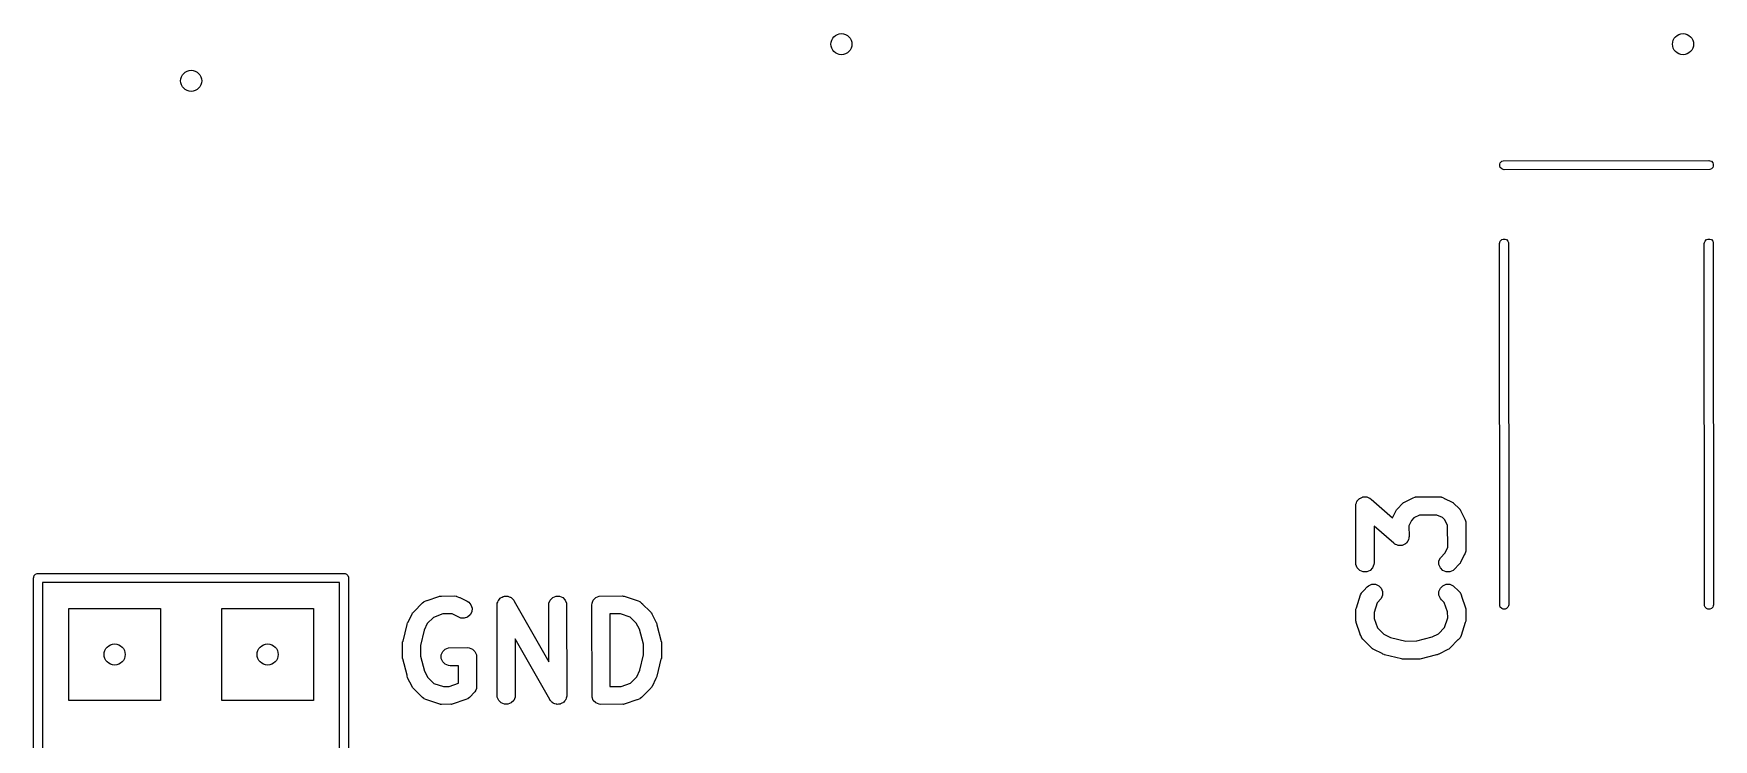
# Model space of a CAD drawing. Extents: x 0.09 to 2.37, y 0.17 to 1.43.
# Drawn here: x 0.097 to 1.195, y 0.97 to 1.431 of the extents above; entities that cross this region are included whole.
import ezdxf

# ---------------------------------------------------------------- set-up
doc = ezdxf.new("R2010")
doc.units = 0
doc.header["$MEASUREMENT"] = 0
doc.layers.add('BLACK', color=7, linetype='CONTINUOUS')

msp = doc.modelspace()

# ---------------------------------------------------------------- linework, layer by layer
at = {"layer": 'BLACK', "linetype": 'CONTINUOUS'}
for p, q in [((1.0552, 1.3455), (1.0556, 1.3465)), ((1.0552, 1.3443), (1.0552, 1.3455)), ((1.0556, 1.3433), (1.0552, 1.3443)), ((1.0556, 1.3465), (1.0565, 1.3474)), ((1.0565, 1.3424), (1.0556, 1.3433)), ((1.0565, 1.3474), (1.0575, 1.3478)), ((1.0575, 1.342), (1.0565, 1.3424)), ((1.0575, 1.3478), (1.1919, 1.3479)), ((1.0581, 1.3419), (1.0575, 1.342)), ((1.1925, 1.342), (1.0581, 1.3419)), ((1.1919, 1.3479), (1.1925, 1.3478)), ((1.1925, 1.3478), (1.1935, 1.3474)), ((1.1935, 1.3424), (1.1925, 1.342)), ((1.1935, 1.3474), (1.1944, 1.3465)), ((1.1944, 1.3433), (1.1935, 1.3424)), ((1.1944, 1.3465), (1.1948, 1.3455)), ((1.1948, 1.3443), (1.1944, 1.3433)), ((1.1948, 1.3455), (1.1948, 1.3443)), ((1.0556, 1.2953), (1.0565, 1.2962)), ((1.0565, 1.2962), (1.0575, 1.2966)), ((1.0575, 1.2966), (1.0587, 1.2966)), ((1.0587, 1.2966), (1.0597, 1.2962)), ((1.0597, 1.2962), (1.0606, 1.2953)), ((1.1894, 1.2953), (1.1903, 1.2962)), ((1.1903, 1.2962), (1.1913, 1.2966)), ((1.1913, 1.2966), (1.1925, 1.2966)), ((1.1925, 1.2966), (1.1935, 1.2962)), ((1.1935, 1.2962), (1.1944, 1.2953)), ((1.0551, 1.2937), (1.0552, 1.2943)), ((1.0552, 1.0569), (1.0551, 1.2937)), ((1.0552, 1.2943), (1.0556, 1.2953)), ((1.0606, 1.2953), (1.061, 1.2943)), ((1.061, 1.2943), (1.0611, 1.0575)), ((1.1889, 1.2937), (1.189, 1.2943)), ((1.189, 1.0569), (1.1889, 1.2937)), ((1.189, 1.2943), (1.1894, 1.2953)), ((1.1944, 1.2953), (1.1948, 1.2943)), ((1.1948, 1.2943), (1.1949, 1.0575)), ((0.9611, 1.1221), (0.9612, 1.1228)), ((0.9612, 1.0838), (0.9611, 1.1221)), ((0.9612, 1.1233), (0.9616, 1.1242)), ((0.9612, 1.123), (0.9612, 1.1233)), ((0.9612, 1.1229), (0.9612, 1.123)), ((0.9612, 1.1228), (0.9612, 1.1229)), ((0.9616, 1.1242), (0.9619, 1.1251)), ((0.9619, 1.1251), (0.9621, 1.1253)), ((0.9621, 1.1255), (0.9628, 1.1262)), ((0.9621, 1.1253), (0.9621, 1.1255)), ((0.9628, 1.1262), (0.9635, 1.1269)), ((0.9635, 1.1269), (0.9637, 1.127)), ((0.9637, 1.127), (0.9638, 1.1271)), ((0.9638, 1.1271), (0.9647, 1.1275)), ((0.9647, 1.1275), (0.9656, 1.1279)), ((0.9656, 1.1279), (0.9658, 1.128)), ((0.9658, 1.128), (0.966, 1.128)), ((0.966, 1.128), (0.9669, 1.128)), ((0.9669, 1.128), (0.9679, 1.1281)), ((0.9679, 1.1281), (0.9681, 1.128)), ((0.9681, 1.128), (0.9683, 1.128)), ((0.9683, 1.128), (0.9692, 1.1277)), ((0.9692, 1.1277), (0.9701, 1.1273)), ((0.9701, 1.1273), (0.9703, 1.1272)), ((0.9703, 1.1272), (0.9705, 1.1271)), ((0.9705, 1.1271), (0.9711, 1.1265)), ((0.9711, 1.1265), (0.9852, 1.1143)), ((0.9878, 1.1196), (0.9879, 1.1198)), ((0.9879, 1.1198), (0.988, 1.1199)), ((0.988, 1.1199), (0.9881, 1.1201)), ((0.9881, 1.1201), (0.9886, 1.1205)), ((0.9886, 1.1205), (0.9915, 1.1235)), ((0.9915, 1.1235), (0.9919, 1.1239)), ((0.9919, 1.1239), (0.992, 1.124)), ((0.992, 1.124), (0.9921, 1.1241)), ((0.9921, 1.1241), (0.9924, 1.1243)), ((0.9924, 1.1243), (0.993, 1.1245)), ((0.993, 1.1245), (0.9987, 1.1275)), ((0.9987, 1.1275), (0.9998, 1.1279)), ((0.9998, 1.1279), (1, 1.1279)), ((1, 1.1279), (1.0002, 1.128)), ((1.0002, 1.128), (1.0013, 1.128)), ((1.0013, 1.128), (1.0022, 1.1281)), ((1.0022, 1.1281), (1.0023, 1.128)), ((1.0023, 1.128), (1.0157, 1.1281)), ((1.0157, 1.1281), (1.0169, 1.128)), ((1.0169, 1.128), (1.0171, 1.1279)), ((1.0171, 1.1279), (1.0173, 1.1279)), ((1.0173, 1.1279), (1.0184, 1.1274)), ((1.0184, 1.1274), (1.019, 1.1271)), ((1.019, 1.1271), (1.0191, 1.127)), ((1.0191, 1.127), (1.0241, 1.1247)), ((1.0241, 1.1247), (1.0246, 1.1243)), ((1.0246, 1.1243), (1.0248, 1.1243)), ((1.0248, 1.1243), (1.0248, 1.1242)), ((1.0248, 1.1242), (1.0251, 1.124)), ((1.0251, 1.124), (1.0255, 1.1235)), ((1.0255, 1.1235), (1.0285, 1.1207)), ((1.0285, 1.1207), (1.0289, 1.1202)), ((1.0289, 1.1202), (1.029, 1.1201)), ((1.029, 1.1201), (1.0291, 1.12)), ((1.0291, 1.12), (1.0293, 1.1198)), ((1.0293, 1.1198), (1.0295, 1.1191)), ((0.986, 1.0978), (0.9731, 1.109)), ((0.9731, 1.109), (0.9731, 1.085)), ((0.9852, 1.1143), (0.9875, 1.1191)), ((0.9875, 1.1191), (0.9878, 1.1196)), ((0.9976, 1.1127), (0.9959, 1.1092)), ((0.9959, 1.1092), (0.996, 1.1021)), ((0.9991, 1.1143), (0.9976, 1.1127)), ((1.0027, 1.1162), (0.9991, 1.1143)), ((1.0141, 1.1162), (1.0027, 1.1162)), ((1.0177, 1.1145), (1.0141, 1.1162)), ((1.0193, 1.113), (1.0177, 1.1145)), ((1.0211, 1.1094), (1.0193, 1.113)), ((1.0212, 1.0951), (1.0211, 1.1094)), ((1.0295, 1.1191), (1.0325, 1.1134)), ((1.0325, 1.1134), (1.0329, 1.1123)), ((1.0329, 1.1123), (1.0329, 1.1121)), ((1.0329, 1.1121), (1.033, 1.1119)), ((1.033, 1.1119), (1.033, 1.1108)), ((1.033, 1.1108), (1.0331, 1.11)), ((1.0331, 1.11), (1.033, 1.1098)), ((1.033, 1.1098), (1.0331, 1.0936)), ((0.9943, 1.0981), (0.9936, 1.0974)), ((0.995, 1.0988), (0.9943, 1.0981)), ((0.9951, 1.099), (0.995, 1.0988)), ((0.9952, 1.0991), (0.9951, 1.099)), ((0.9955, 1.1001), (0.9952, 1.0991)), ((0.9959, 1.101), (0.9955, 1.1001)), ((0.996, 1.1021), (0.9959, 1.1015)), ((0.9959, 1.1015), (0.9959, 1.1014)), ((0.9959, 1.1014), (0.9959, 1.1013)), ((0.9959, 1.1013), (0.9959, 1.101)), ((0.9867, 1.0972), (0.986, 1.0978)), ((0.9868, 1.0971), (0.9867, 1.0972)), ((0.987, 1.0969), (0.9868, 1.0971)), ((0.9879, 1.0966), (0.987, 1.0969)), ((0.9888, 1.0963), (0.9879, 1.0966)), ((0.989, 1.0963), (0.9888, 1.0963)), ((0.9892, 1.0962), (0.989, 1.0963)), ((0.9902, 1.0963), (0.9892, 1.0962)), ((0.9912, 1.0963), (0.9902, 1.0963)), ((0.9913, 1.0963), (0.9912, 1.0963)), ((0.9915, 1.0963), (0.9913, 1.0963)), ((0.9924, 1.0968), (0.9915, 1.0963)), ((0.9933, 1.0972), (0.9924, 1.0968)), ((0.9935, 1.0973), (0.9933, 1.0972)), ((0.9936, 1.0974), (0.9935, 1.0973)), ((1.0155, 1.0862), (1.0164, 1.0883)), ((1.0164, 1.0883), (1.0195, 1.0915)), ((1.0195, 1.0915), (1.0212, 1.0951)), ((1.032, 1.0902), (1.0296, 1.0852)), ((1.0321, 1.0902), (1.032, 1.0902)), ((1.0324, 1.0909), (1.0321, 1.0902)), ((1.0329, 1.092), (1.0324, 1.0909)), ((1.033, 1.0924), (1.0329, 1.0922)), ((1.0329, 1.0922), (1.0329, 1.092)), ((1.0331, 1.0936), (1.033, 1.0924)), ((0.0971, 1.0756), (0.0975, 1.0766)), ((0.0975, 1.0766), (0.0984, 1.0775)), ((0.0984, 1.0775), (0.0994, 1.0779)), ((0.0994, 1.0779), (0.3, 1.078)), ((0.3, 1.078), (0.3006, 1.0779)), ((0.3006, 1.0779), (0.3016, 1.0775)), ((0.3016, 1.0775), (0.3025, 1.0766)), ((0.3025, 1.0766), (0.3029, 1.0756)), ((0.9621, 1.0817), (0.9612, 1.0838)), ((0.9638, 1.08), (0.9621, 1.0817)), ((0.966, 1.0791), (0.9638, 1.08)), ((0.9683, 1.0791), (0.966, 1.0791)), ((0.9705, 1.08), (0.9683, 1.0791)), ((0.9721, 1.0817), (0.9705, 1.08)), ((0.973, 1.0838), (0.9721, 1.0817)), ((0.9731, 1.085), (0.973, 1.0838)), ((1.0155, 1.0838), (1.0155, 1.0862)), ((1.0164, 1.0817), (1.0155, 1.0838)), ((1.0181, 1.08), (1.0164, 1.0817)), ((1.0202, 1.0791), (1.0181, 1.08)), ((1.0226, 1.0791), (1.0202, 1.0791)), ((1.0248, 1.08), (1.0226, 1.0791)), ((1.0257, 1.0808), (1.0248, 1.08)), ((1.0285, 1.0838), (1.0257, 1.0808)), ((1.029, 1.0842), (1.0285, 1.0838)), ((1.0292, 1.0844), (1.029, 1.0842)), ((1.0293, 1.0845), (1.0292, 1.0844)), ((1.0296, 1.0852), (1.0293, 1.0847)), ((1.0293, 1.0847), (1.0293, 1.0845)), ((0.097, 1.075), (0.0971, 1.0756)), ((0.0971, 0.6744), (0.097, 1.075)), ((0.297, 1.0721), (0.1029, 1.072)), ((0.1029, 1.072), (0.103, 0.6779)), ((0.2971, 0.678), (0.297, 1.0721)), ((0.3029, 1.0756), (0.303, 0.675)), ((0.9643, 1.064), (0.9648, 1.0651)), ((0.9648, 1.0651), (0.9649, 1.0653)), ((0.9649, 1.0653), (0.965, 1.0655)), ((0.965, 1.0655), (0.966, 1.0665)), ((0.966, 1.0665), (0.9663, 1.0669)), ((0.9663, 1.0669), (0.9664, 1.0669)), ((0.9664, 1.0669), (0.9686, 1.0692)), ((0.9686, 1.0692), (0.9695, 1.07)), ((0.9695, 1.07), (0.9717, 1.0709)), ((0.9717, 1.0709), (0.974, 1.0709)), ((0.974, 1.0709), (0.9762, 1.07)), ((0.9762, 1.07), (0.9778, 1.0683)), ((0.9778, 1.0683), (0.9787, 1.0662)), ((0.9787, 1.0662), (0.9787, 1.0638)), ((1.0155, 1.0662), (1.0164, 1.0683)), ((1.0155, 1.0638), (1.0155, 1.0662)), ((1.0164, 1.0683), (1.0181, 1.07)), ((1.0181, 1.07), (1.0202, 1.0709)), ((1.0202, 1.0709), (1.0226, 1.0709)), ((1.0226, 1.0709), (1.0248, 1.07)), ((1.0248, 1.07), (1.0285, 1.0664)), ((1.0285, 1.0664), (1.0293, 1.0655)), ((1.0293, 1.0655), (1.0293, 1.0653)), ((1.0293, 1.0653), (1.0295, 1.0651)), ((1.0295, 1.0651), (1.0299, 1.064)), ((0.12, 0.995), (0.12, 1.055)), ((0.12, 1.055), (0.18, 1.055)), ((0.18, 1.055), (0.18, 0.995)), ((0.22, 0.995), (0.22, 1.055)), ((0.22, 1.055), (0.28, 1.055)), ((0.28, 1.055), (0.28, 0.995)), ((0.3455, 1.053), (0.3511, 1.0587)), ((0.3511, 1.0587), (0.352, 1.0594)), ((0.352, 1.0594), (0.3522, 1.0595)), ((0.3522, 1.0595), (0.3523, 1.0597)), ((0.3523, 1.0597), (0.3534, 1.06)), ((0.3534, 1.06), (0.3541, 1.0603)), ((0.3541, 1.0603), (0.3543, 1.0603)), ((0.3543, 1.0603), (0.3618, 1.063)), ((0.3618, 1.063), (0.3624, 1.0631)), ((0.3624, 1.0631), (0.3626, 1.0631)), ((0.3626, 1.0631), (0.3627, 1.0631)), ((0.3627, 1.0631), (0.363, 1.0632)), ((0.363, 1.0632), (0.3637, 1.0632)), ((0.3637, 1.0632), (0.3721, 1.0633)), ((0.3721, 1.0633), (0.3733, 1.0631)), ((0.3733, 1.0631), (0.3735, 1.0631)), ((0.3735, 1.0631), (0.3737, 1.063)), ((0.3737, 1.063), (0.3748, 1.0625)), ((0.3748, 1.0625), (0.3754, 1.0623)), ((0.3754, 1.0623), (0.3755, 1.0622)), ((0.3755, 1.0622), (0.3804, 1.0598)), ((0.3804, 1.0598), (0.3814, 1.0592)), ((0.3814, 1.0592), (0.3829, 1.0575)), ((0.3829, 1.0575), (0.3836, 1.0553)), ((0.3836, 1.0553), (0.3835, 1.053)), ((0.4, 1.0579), (0.4001, 1.0585)), ((0.4, 1.0578), (0.4, 1.0579)), ((0.4, 1.0576), (0.4, 1.0578)), ((0.4, 1.0573), (0.4, 1.0576)), ((0.4001, 0.9971), (0.4, 1.0573)), ((0.4001, 1.0585), (0.4004, 1.0592)), ((0.4004, 1.0592), (0.4006, 1.06)), ((0.4006, 1.06), (0.4008, 1.0603)), ((0.4008, 1.0603), (0.401, 1.0606)), ((0.401, 1.0606), (0.4015, 1.0612)), ((0.4015, 1.0612), (0.402, 1.0618)), ((0.402, 1.0618), (0.4023, 1.062)), ((0.4023, 1.062), (0.4026, 1.0623)), ((0.4026, 1.0623), (0.4033, 1.0626)), ((0.4033, 1.0626), (0.404, 1.0629)), ((0.404, 1.0629), (0.4044, 1.063)), ((0.4044, 1.063), (0.4047, 1.0631)), ((0.4047, 1.0631), (0.4055, 1.0631)), ((0.4055, 1.0631), (0.4063, 1.0632)), ((0.4063, 1.0632), (0.4067, 1.0631)), ((0.4067, 1.0631), (0.407, 1.0631)), ((0.407, 1.0631), (0.4078, 1.0628)), ((0.4078, 1.0628), (0.4085, 1.0626)), ((0.4085, 1.0626), (0.4088, 1.0624)), ((0.4088, 1.0624), (0.4092, 1.0623)), ((0.4092, 1.0623), (0.4097, 1.0617)), ((0.4097, 1.0617), (0.4103, 1.0612)), ((0.4103, 1.0612), (0.4105, 1.0609)), ((0.4105, 1.0609), (0.4108, 1.0606)), ((0.4108, 1.0606), (0.4111, 1.0599)), ((0.4111, 1.0599), (0.4338, 1.0203)), ((0.4337, 1.0573), (0.4338, 1.0585)), ((0.4338, 1.0203), (0.4337, 1.0573)), ((0.4338, 1.0585), (0.4347, 1.0606)), ((0.4347, 1.0606), (0.4364, 1.0623)), ((0.4364, 1.0623), (0.4385, 1.0631)), ((0.4385, 1.0631), (0.4408, 1.0631)), ((0.4408, 1.0631), (0.4429, 1.0623)), ((0.4429, 1.0623), (0.4445, 1.0606)), ((0.4445, 1.0606), (0.4454, 1.0585)), ((0.4454, 1.0585), (0.4455, 0.9983)), ((0.4618, 1.0573), (0.462, 1.0585)), ((0.462, 0.9971), (0.4618, 1.0573)), ((0.462, 1.0585), (0.4628, 1.0606)), ((0.4628, 1.0606), (0.4645, 1.0623)), ((0.4645, 1.0623), (0.4666, 1.0631)), ((0.4666, 1.0631), (0.4818, 1.0633)), ((0.4818, 1.0633), (0.4824, 1.0632)), ((0.4824, 1.0632), (0.4826, 1.0632)), ((0.4826, 1.0632), (0.4827, 1.0632)), ((0.4827, 1.0632), (0.483, 1.0631)), ((0.483, 1.0631), (0.4837, 1.0629)), ((0.4837, 1.0629), (0.4921, 1.0601)), ((0.4921, 1.0601), (0.4932, 1.0597)), ((0.4932, 1.0597), (0.4933, 1.0595)), ((0.4933, 1.0595), (0.4935, 1.0594)), ((0.4935, 1.0594), (0.4944, 1.0586)), ((0.4944, 1.0586), (0.4949, 1.0582)), ((0.4949, 1.0582), (0.495, 1.058)), ((0.495, 1.058), (0.5001, 1.0531)), ((0.9611, 1.0536), (0.9612, 1.0542)), ((0.9612, 1.0547), (0.9615, 1.0555)), ((0.9612, 1.0544), (0.9612, 1.0547)), ((0.9612, 1.0543), (0.9612, 1.0544)), ((0.9612, 1.0542), (0.9612, 1.0543)), ((0.9615, 1.0555), (0.9643, 1.064)), ((0.9751, 1.0588), (0.9731, 1.0524)), ((0.9778, 1.0617), (0.9751, 1.0588)), ((0.9787, 1.0638), (0.9778, 1.0617)), ((1.0164, 1.0617), (1.0155, 1.0638)), ((1.0172, 1.0608), (1.0164, 1.0617)), ((1.019, 1.059), (1.0172, 1.0608)), ((1.0211, 1.0528), (1.019, 1.059)), ((1.0299, 1.064), (1.0302, 1.0633)), ((1.0302, 1.0633), (1.0302, 1.0632)), ((1.0302, 1.0632), (1.0328, 1.0555)), ((1.0328, 1.0555), (1.033, 1.0549)), ((1.033, 1.0549), (1.033, 1.0547)), ((1.033, 1.0547), (1.033, 1.0546)), ((1.033, 1.0546), (1.0331, 1.0543)), ((1.0331, 1.0543), (1.033, 1.0536)), ((1.0556, 1.0559), (1.0552, 1.0569)), ((1.0565, 1.055), (1.0556, 1.0559)), ((1.0575, 1.0546), (1.0565, 1.055)), ((1.0587, 1.0546), (1.0575, 1.0546)), ((1.0597, 1.055), (1.0587, 1.0546)), ((1.0606, 1.0559), (1.0597, 1.055)), ((1.061, 1.0569), (1.0606, 1.0559)), ((1.0611, 1.0575), (1.061, 1.0569)), ((1.1894, 1.0559), (1.189, 1.0569)), ((1.1903, 1.055), (1.1894, 1.0559)), ((1.1913, 1.0546), (1.1903, 1.055)), ((1.1925, 1.0546), (1.1913, 1.0546)), ((1.1935, 1.055), (1.1925, 1.0546)), ((1.1944, 1.0559), (1.1935, 1.055)), ((1.1948, 1.0569), (1.1944, 1.0559)), ((1.1949, 1.0575), (1.1948, 1.0569)), ((0.3385, 1.0338), (0.3411, 1.0447)), ((0.3411, 1.0448), (0.3412, 1.0449)), ((0.3411, 1.0447), (0.3411, 1.0448)), ((0.3411, 1.0448), (0.3411, 1.0448)), ((0.3412, 1.0449), (0.3415, 1.0458)), ((0.3415, 1.0458), (0.3418, 1.0462)), ((0.3418, 1.0462), (0.3444, 1.0516)), ((0.3444, 1.0516), (0.3447, 1.052)), ((0.3447, 1.0522), (0.3448, 1.0523)), ((0.3447, 1.052), (0.3447, 1.0522)), ((0.3448, 1.0523), (0.345, 1.0525)), ((0.345, 1.0525), (0.3455, 1.053)), ((0.3543, 1.0453), (0.3522, 1.0409)), ((0.3583, 1.0493), (0.3543, 1.0453)), ((0.3644, 1.0515), (0.3583, 1.0493)), ((0.3706, 1.0515), (0.3644, 1.0515)), ((0.3762, 1.0488), (0.3706, 1.0515)), ((0.3785, 1.0487), (0.3762, 1.0488)), ((0.3807, 1.0494), (0.3785, 1.0487)), ((0.3824, 1.0509), (0.3807, 1.0494)), ((0.3835, 1.053), (0.3824, 1.0509)), ((0.4736, 1.0515), (0.4736, 1.0041)), ((0.4806, 1.0515), (0.4736, 1.0515)), ((0.487, 1.0495), (0.4806, 1.0515)), ((0.4909, 1.0456), (0.487, 1.0495)), ((0.493, 1.0416), (0.4909, 1.0456)), ((0.5001, 1.0531), (0.5004, 1.0526)), ((0.5004, 1.0526), (0.5005, 1.0525)), ((0.5005, 1.0525), (0.5006, 1.0524)), ((0.5006, 1.0524), (0.5008, 1.0522)), ((0.5008, 1.0522), (0.5011, 1.0515)), ((0.5011, 1.0515), (0.504, 1.0459)), ((0.504, 1.0459), (0.504, 1.0458)), ((0.504, 1.0458), (0.504, 1.0458)), ((0.504, 1.0458), (0.5041, 1.0457)), ((0.5041, 1.0457), (0.5044, 1.0448)), ((0.5044, 1.0448), (0.5044, 1.0443)), ((0.5044, 1.0443), (0.5072, 1.0335)), ((0.9612, 1.0478), (0.9611, 1.0536)), ((0.9612, 1.0471), (0.9612, 1.0478)), ((0.9612, 1.0468), (0.9612, 1.0471)), ((0.9612, 1.0467), (0.9612, 1.0468)), ((0.9613, 1.0465), (0.9612, 1.0467)), ((0.9614, 1.046), (0.9613, 1.0465)), ((0.9641, 1.0383), (0.9614, 1.046)), ((0.9731, 1.0524), (0.9731, 1.0486)), ((0.9731, 1.0486), (0.9753, 1.0424)), ((1.0192, 1.0426), (1.0212, 1.049)), ((1.0212, 1.049), (1.0211, 1.0528)), ((1.0327, 1.046), (1.03, 1.0374)), ((1.033, 1.0467), (1.0327, 1.046)), ((1.033, 1.0536), (1.0331, 1.0479)), ((1.0331, 1.0471), (1.033, 1.047)), ((1.033, 1.047), (1.033, 1.0467)), ((1.0331, 1.0479), (1.0331, 1.0473)), ((1.0331, 1.0473), (1.0331, 1.0471)), ((0.3381, 1.0323), (0.3382, 1.0325)), ((0.3381, 1.0322), (0.3381, 1.0323)), ((0.3381, 1.032), (0.3381, 1.0322)), ((0.3382, 1.0239), (0.3381, 1.032)), ((0.3382, 1.0332), (0.3385, 1.0338)), ((0.3382, 1.0325), (0.3382, 1.0332)), ((0.3522, 1.0409), (0.3498, 1.031)), ((0.4344, 0.9957), (0.4117, 1.0353)), ((0.4117, 1.0353), (0.4118, 0.9983)), ((0.4956, 1.0317), (0.493, 1.0416)), ((0.5072, 1.0335), (0.5073, 1.0333)), ((0.5073, 1.0333), (0.5073, 1.0332)), ((0.5073, 1.0332), (0.5073, 1.033)), ((0.5073, 1.033), (0.5074, 1.0323)), ((0.5074, 1.0323), (0.5073, 1.0317)), ((0.9641, 1.0381), (0.9641, 1.0383)), ((0.9644, 1.0374), (0.9641, 1.0381)), ((0.9648, 1.0363), (0.9644, 1.0374)), ((0.9649, 1.0362), (0.9648, 1.0363)), ((0.965, 1.036), (0.9649, 1.0362)), ((0.9657, 1.035), (0.965, 1.036)), ((0.9715, 1.0294), (0.9657, 1.035)), ((0.9753, 1.0424), (0.9794, 1.0383)), ((0.9794, 1.0383), (0.9839, 1.0362)), ((0.9839, 1.0362), (0.9939, 1.0338)), ((0.9939, 1.0338), (1.0011, 1.0339)), ((1.0011, 1.0339), (1.0111, 1.0365)), ((1.0111, 1.0365), (1.0152, 1.0386)), ((1.0152, 1.0386), (1.0192, 1.0426)), ((1.0278, 1.0345), (1.0228, 1.0293)), ((1.028, 1.0345), (1.0278, 1.0345)), ((1.0285, 1.0351), (1.028, 1.0345)), ((1.0293, 1.036), (1.0285, 1.0351)), ((1.0295, 1.0363), (1.0293, 1.0362)), ((1.0293, 1.0362), (1.0293, 1.036)), ((1.03, 1.0374), (1.0295, 1.0363)), ((0.3381, 1.0233), (0.3382, 1.0239)), ((0.3382, 1.0226), (0.3381, 1.0233)), ((0.3382, 1.0225), (0.3382, 1.0226)), ((0.3383, 1.0224), (0.3382, 1.0225)), ((0.3383, 1.0222), (0.3383, 1.0224)), ((0.3411, 1.0114), (0.3383, 1.0222)), ((0.3498, 1.031), (0.3499, 1.024)), ((0.3499, 1.024), (0.3525, 1.0141)), ((0.3635, 1.0248), (0.3644, 1.0269)), ((0.3635, 1.0225), (0.3635, 1.0248)), ((0.3644, 1.0203), (0.3635, 1.0225)), ((0.3644, 1.0269), (0.366, 1.0285)), ((0.366, 1.0285), (0.3682, 1.0294)), ((0.3682, 1.0294), (0.3806, 1.0295)), ((0.3806, 1.0295), (0.3817, 1.0294)), ((0.3817, 1.0294), (0.3839, 1.0285)), ((0.3839, 1.0285), (0.3855, 1.0269)), ((0.3855, 1.0269), (0.3864, 1.0248)), ((0.3864, 1.0248), (0.3865, 1.0039)), ((0.4933, 1.0148), (0.4957, 1.0247)), ((0.4957, 1.0247), (0.4956, 1.0317)), ((0.507, 1.0219), (0.5044, 1.0109)), ((0.5073, 1.0225), (0.507, 1.0219)), ((0.5073, 1.0317), (0.5074, 1.0236)), ((0.5074, 1.0232), (0.5073, 1.0225)), ((0.5074, 1.0236), (0.5074, 1.0234)), ((0.5074, 1.0234), (0.5074, 1.0233)), ((0.5074, 1.0233), (0.5074, 1.0232)), ((0.972, 1.0288), (0.9715, 1.0294)), ((0.9723, 1.0287), (0.972, 1.0288)), ((0.9724, 1.0286), (0.9723, 1.0287)), ((0.9725, 1.0285), (0.9724, 1.0286)), ((0.973, 1.0282), (0.9725, 1.0285)), ((0.9784, 1.0256), (0.973, 1.0282)), ((0.9789, 1.0253), (0.9784, 1.0256)), ((0.9797, 1.025), (0.9789, 1.0253)), ((0.9798, 1.0249), (0.9797, 1.025)), ((0.9799, 1.0249), (0.9798, 1.0249)), ((0.98, 1.0249), (0.9799, 1.0249)), ((0.9911, 1.0222), (0.98, 1.0249)), ((0.9917, 1.022), (0.9911, 1.0222)), ((0.9924, 1.0219), (0.9917, 1.022)), ((0.9926, 1.0219), (0.9924, 1.0219)), ((0.9928, 1.0219), (0.9926, 1.0219)), ((0.9926, 1.0219), (0.9926, 1.0219)), ((1.0011, 1.022), (0.9928, 1.0219)), ((1.0017, 1.0219), (1.0011, 1.022)), ((1.0024, 1.022), (1.0017, 1.0219)), ((1.0026, 1.022), (1.0024, 1.022)), ((1.0027, 1.022), (1.0026, 1.022)), ((1.0029, 1.022), (1.0027, 1.022)), ((1.0139, 1.0249), (1.0029, 1.022)), ((1.0144, 1.0249), (1.0139, 1.0249)), ((1.0153, 1.0253), (1.0144, 1.0249)), ((1.0154, 1.0253), (1.0153, 1.0253)), ((1.0155, 1.0253), (1.0154, 1.0253)), ((1.0154, 1.0253), (1.0154, 1.0253)), ((1.0212, 1.0283), (1.0155, 1.0253)), ((1.0219, 1.0286), (1.0212, 1.0283)), ((1.0221, 1.0288), (1.0219, 1.0286)), ((1.0222, 1.0288), (1.0221, 1.0288)), ((1.0223, 1.029), (1.0222, 1.0288)), ((1.0228, 1.0293), (1.0223, 1.029)), ((0.3411, 1.0108), (0.3411, 1.0114)), ((0.3415, 1.0099), (0.3411, 1.0108)), ((0.3525, 1.0141), (0.3546, 1.01)), ((0.3546, 1.01), (0.3586, 1.0061)), ((0.366, 1.0187), (0.3644, 1.0203)), ((0.3682, 1.0178), (0.366, 1.0187)), ((0.3693, 1.0177), (0.3682, 1.0178)), ((0.3747, 1.0177), (0.3693, 1.0177)), ((0.3748, 1.0064), (0.3747, 1.0177)), ((0.4872, 1.0063), (0.4912, 1.0104)), ((0.4912, 1.0104), (0.4933, 1.0148)), ((0.5043, 1.0107), (0.504, 1.0098)), ((0.5044, 1.0108), (0.5043, 1.0107)), ((0.5044, 1.0109), (0.5044, 1.0108)), ((0.5044, 1.0108), (0.5044, 1.0108)), ((0.3415, 1.0098), (0.3415, 1.0099)), ((0.3415, 1.0097), (0.3415, 1.0098)), ((0.3415, 1.0098), (0.3415, 1.0098)), ((0.3445, 1.0041), (0.3415, 1.0097)), ((0.3447, 1.0034), (0.3445, 1.0041)), ((0.3449, 1.0032), (0.3447, 1.0034)), ((0.345, 1.0031), (0.3449, 1.0032)), ((0.3451, 1.003), (0.345, 1.0031)), ((0.3455, 1.0026), (0.3451, 1.003)), ((0.3505, 0.9976), (0.3455, 1.0026)), ((0.3586, 1.0061), (0.3649, 1.0041)), ((0.3649, 1.0041), (0.3686, 1.0042)), ((0.3686, 1.0042), (0.3747, 1.0063)), ((0.3747, 1.0063), (0.3748, 1.0064)), ((0.3855, 1.0006), (0.3819, 0.9969)), ((0.386, 1.0018), (0.3855, 1.0006)), ((0.3864, 1.0028), (0.386, 1.0018)), ((0.3865, 1.0039), (0.3864, 1.0028)), ((0.4736, 1.0041), (0.4811, 1.0042)), ((0.4811, 1.0042), (0.4872, 1.0063)), ((0.5, 1.0026), (0.4944, 0.9969)), ((0.5005, 1.0031), (0.5, 1.0026)), ((0.5007, 1.0034), (0.5005, 1.0031)), ((0.5008, 1.0034), (0.5007, 1.0034)), ((0.5012, 1.0041), (0.5008, 1.0036)), ((0.5008, 1.0036), (0.5008, 1.0034)), ((0.5037, 1.0094), (0.5012, 1.0041)), ((0.504, 1.0098), (0.5037, 1.0094)), ((0.18, 0.995), (0.12, 0.995)), ((0.28, 0.995), (0.22, 0.995)), ((0.3506, 0.9975), (0.3505, 0.9976)), ((0.3512, 0.997), (0.3506, 0.9975)), ((0.352, 0.9962), (0.3512, 0.997)), ((0.3522, 0.9961), (0.352, 0.9962)), ((0.3523, 0.996), (0.3522, 0.9961)), ((0.3534, 0.9955), (0.3523, 0.996)), ((0.3618, 0.9928), (0.3534, 0.9955)), ((0.3626, 0.9925), (0.3618, 0.9928)), ((0.3628, 0.9925), (0.3626, 0.9925)), ((0.363, 0.9924), (0.3628, 0.9925)), ((0.3631, 0.9924), (0.363, 0.9924)), ((0.3637, 0.9924), (0.3631, 0.9924)), ((0.3694, 0.9925), (0.3637, 0.9924)), ((0.3701, 0.9924), (0.3694, 0.9925)), ((0.3704, 0.9925), (0.3701, 0.9924)), ((0.3705, 0.9925), (0.3704, 0.9925)), ((0.3706, 0.9926), (0.3705, 0.9925)), ((0.3712, 0.9927), (0.3706, 0.9926)), ((0.3788, 0.9953), (0.3712, 0.9927)), ((0.3789, 0.9953), (0.3788, 0.9953)), ((0.3796, 0.9956), (0.3789, 0.9953)), ((0.3807, 0.996), (0.3796, 0.9956)), ((0.3808, 0.9961), (0.3807, 0.996)), ((0.381, 0.9962), (0.3808, 0.9961)), ((0.3819, 0.9969), (0.381, 0.9962)), ((0.401, 0.995), (0.4001, 0.9971)), ((0.4026, 0.9934), (0.401, 0.995)), ((0.4047, 0.9925), (0.4026, 0.9934)), ((0.407, 0.9925), (0.4047, 0.9925)), ((0.4092, 0.9934), (0.407, 0.9925)), ((0.4108, 0.995), (0.4092, 0.9934)), ((0.4117, 0.9971), (0.4108, 0.995)), ((0.4118, 0.9983), (0.4117, 0.9971)), ((0.4347, 0.995), (0.4344, 0.9957)), ((0.435, 0.9947), (0.4347, 0.995)), ((0.4352, 0.9944), (0.435, 0.9947)), ((0.4358, 0.9939), (0.4352, 0.9944)), ((0.4364, 0.9934), (0.4358, 0.9939)), ((0.4367, 0.9932), (0.4364, 0.9934)), ((0.437, 0.993), (0.4367, 0.9932)), ((0.4378, 0.9928), (0.437, 0.993)), ((0.4385, 0.9925), (0.4378, 0.9928)), ((0.4389, 0.9925), (0.4385, 0.9925)), ((0.4392, 0.9924), (0.4389, 0.9925)), ((0.44, 0.9925), (0.4392, 0.9924)), ((0.4408, 0.9925), (0.44, 0.9925)), ((0.4411, 0.9926), (0.4408, 0.9925)), ((0.4415, 0.9927), (0.4411, 0.9926)), ((0.4422, 0.9931), (0.4415, 0.9927)), ((0.4429, 0.9934), (0.4422, 0.9931)), ((0.4432, 0.9937), (0.4429, 0.9934)), ((0.4435, 0.9938), (0.4432, 0.9937)), ((0.444, 0.9945), (0.4435, 0.9938)), ((0.4445, 0.995), (0.444, 0.9945)), ((0.4447, 0.9954), (0.4445, 0.995)), ((0.4449, 0.9957), (0.4447, 0.9954)), ((0.4451, 0.9964), (0.4449, 0.9957)), ((0.4454, 0.9971), (0.4451, 0.9964)), ((0.4455, 0.9977), (0.4454, 0.9971)), ((0.4455, 0.9983), (0.4455, 0.998)), ((0.4455, 0.998), (0.4455, 0.9979)), ((0.4455, 0.9979), (0.4455, 0.9977)), ((0.4628, 0.995), (0.462, 0.9971)), ((0.4645, 0.9934), (0.4628, 0.995)), ((0.4666, 0.9925), (0.4645, 0.9934)), ((0.4678, 0.9924), (0.4666, 0.9925)), ((0.4817, 0.9925), (0.4678, 0.9924)), ((0.4826, 0.9924), (0.4817, 0.9925)), ((0.4828, 0.9925), (0.4826, 0.9924)), ((0.483, 0.9925), (0.4828, 0.9925)), ((0.4831, 0.9926), (0.483, 0.9925)), ((0.4837, 0.9927), (0.4831, 0.9926)), ((0.4913, 0.9953), (0.4837, 0.9927)), ((0.4914, 0.9953), (0.4913, 0.9953)), ((0.4921, 0.9956), (0.4914, 0.9953)), ((0.4932, 0.996), (0.4921, 0.9956)), ((0.4933, 0.9961), (0.4932, 0.996)), ((0.4935, 0.9962), (0.4933, 0.9961)), ((0.4944, 0.9969), (0.4935, 0.9962))]:
    msp.add_line(p, q, dxfattribs=at)
at = {"layer": 'BLACK'}
for centre in [(0.625, 1.424), (1.175, 1.424), (0.2, 1.4), (0.15, 1.025), (0.25, 1.025)]:
    msp.add_circle(centre, 0.00689, dxfattribs=at)

doc.saveas('drawing.dxf')
